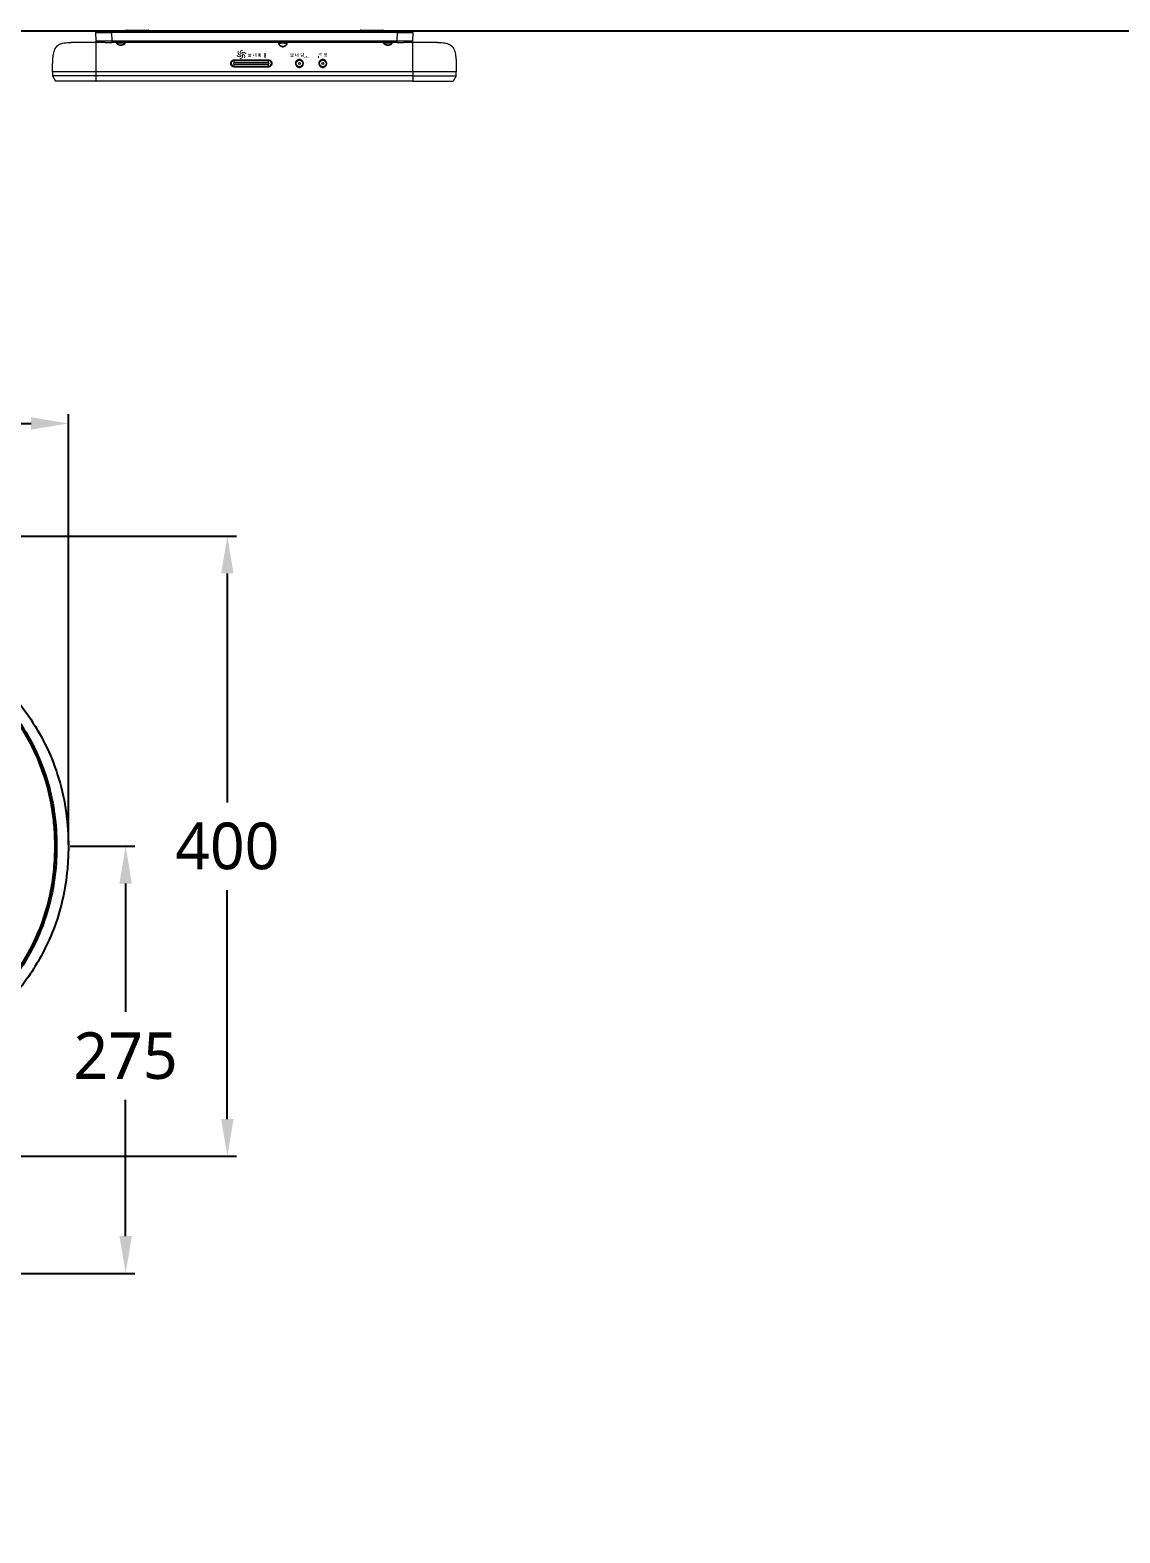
# Model space of a CAD drawing. Extents: x 7905 to 14077, y -986 to 9572.
# Drawn here: x 8774 to 9476, y 309 to 1276 of the extents above; entities that cross this region are included whole.
import ezdxf

# ---------------------------------------------------------------- set-up
doc = ezdxf.new("R2010")
doc.units = 0
doc.header["$LTSCALE"] = 20
doc.header["$MEASUREMENT"] = 0
doc.layers.get('0').update_dxf_attribs({"linetype": 'CONTINUOUS'})
doc.layers.get('DEFPOINTS').update_dxf_attribs({"linetype": 'CONTINUOUS'})
for name, color, linetype in [('1', 1, 'CONTINUOUS'), ('_______5', 2, 'CONTINUOUS'), ('SA-DOOR', 4, 'CONTINUOUS')]:
    doc.layers.add(name, color=color, linetype=linetype)
doc.styles.get("Standard").update_dxf_attribs({"font": 'NanumGothic.ttf'})
doc.dimstyles.get("Standard").update_dxf_attribs({"dimtxt": 2.5, "dimasz": 2, "dimexe": 2, "dimexo": 1, "dimgap": 1.5, "dimtad": 1, "dimdec": 0, "dimlfac": 10, "dimrnd": 0.5, "dimzin": 0, "dimdsep": 46, "dimtxsty": 'Standard', "dimcen": 0, "dimclrt": 2, "dimadec": 0, "dimazin": 0, "dimtfac": 1, "dimtdec": 0, "dimtmove": 0, "dimatfit": 3, "dimfxl": 0, "dimtolj": 1, "dimtzin": 0, "dimarcsym": 0})

# ---------------------------------------------------------------- blocks, each defined once
blk = doc.blocks.new('*D50')
at = {"color": 3, "lineweight": -2}
for p, q in [((8800.35, 750.92), (8842.03, 750.92)), ((8836.03, 726.92), (8836.03, 644.25)), ((8836.03, 499.92), (8836.03, 587.59)), ((8330.99, 475.92), (8842.03, 475.92))]:
    blk.add_line(p, q, dxfattribs=at)
at = {"color": 3}
for points in [[(8832.03, 726.92), (8840.03, 726.92), (8836.03, 750.92)], [(8832.03, 499.92), (8840.03, 499.92), (8836.03, 475.92)]]:
    blk.add_solid(points, dxfattribs=at)
at = {"layer": 'DEFPOINTS', "color": 0}
for p in [(8799.15, 750.92), (8329.79, 475.92), (8836.03, 475.92)]:
    blk.add_point(p, dxfattribs=at)
at = {"color": 2, "insert": (8836.03, 615.92), "char_height": 30, "attachment_point": 5}
blk.add_mtext('\\A1;275', dxfattribs=at)
blk = doc.blocks.new('A$Cca7b564f')
at = {"layer": '1', "color": 7, "linetype": 'Continuous'}
for points, knots in [([(91.56, 394.95), (91.98, 394.96), (93.34, 395), (96.14, 395.06), (100.47, 395.17), (106.33, 395.31), (113.71, 395.49), (122.61, 395.71), (133.05, 395.96), (145.04, 396.23), (158.6, 396.52), (173.76, 396.82), (190.52, 397.12), (208.95, 397.4), (229.06, 397.65), (250.95, 397.82), (274.7, 397.79), (300.4, 397.29), (327.99, 395.89), (357.19, 393.11), (387.85, 388.14), (419.61, 380.29), (452.27, 369.6), (485.51, 355.68), (518.58, 337.51), (550.11, 313.75), (577.38, 282.69), (596, 243.67), (600.39, 209.77), (599.21, 183.75), (596.19, 164.12), (588.25, 139.72), (572.76, 112.33), (547.83, 84.7), (513.32, 59.28), (471.36, 37.94), (427.88, 22.32), (388.83, 12.45), (358.53, 7.64), (337.57, 5.51), (323.01, 4.43), (308.63, 3.61), (288.26, 2.88), (259.11, 2.6), (221.62, 2.89), (178.21, 3.55), (137.75, 4.4), (108.72, 5.13), (95.29, 5.45), (91.56, 5.54)], [0, 0, 0, 0, 0.001119, 0.003576, 0.007371, 0.012506, 0.018979, 0.02679, 0.035938, 0.046425, 0.05825, 0.071413, 0.085913, 0.10175, 0.118924, 0.137435, 0.15728, 0.17846, 0.200993, 0.22488, 0.250117, 0.276698, 0.304621, 0.333888, 0.364502, 0.396462, 0.42976, 0.464381, 0.500343, 0.511789, 0.527896, 0.548652, 0.574047, 0.604076, 0.638738, 0.678033, 0.718519, 0.751229, 0.77616, 0.79331, 0.802684, 0.811893, 0.828579, 0.852743, 0.884394, 0.923538, 0.964679, 0.990168, 1, 1, 1, 1]), ([(304.63, 391.72), (308.37, 391.59), (315.74, 391.31), (326.65, 390.65), (337.21, 389.79), (347.43, 388.74), (357.3, 387.51), (366.82, 386.11), (375.97, 384.56), (384.76, 382.86), (400.36, 379.47), (424.16, 373.12), (457.12, 361.58), (485.82, 348.59), (515.76, 331.55), (546.08, 309.11), (573.78, 275.54), (589.45, 236.94), (593.7, 199.1), (589.33, 165.05), (578.8, 137.11), (566.26, 116.36), (549.58, 96.59), (527.86, 77.33), (502.92, 61.15), (474.59, 46.56), (445.2, 34.39), (415.39, 24.84), (389.48, 18.45), (367.22, 14.26), (342.91, 11.08), (317.48, 9.09), (293.54, 8.42), (271.98, 8.08), (251.5, 7.94), (237.34, 7.97), (229.95, 7.98)], [0, 0, 0, 0, 0.013632, 0.026844, 0.039636, 0.052011, 0.063969, 0.075511, 0.086638, 0.097352, 0.107654, 0.143885, 0.185511, 0.232509, 0.256269, 0.308634, 0.366526, 0.409252, 0.455718, 0.50111, 0.530534, 0.561832, 0.587262, 0.622725, 0.665169, 0.693167, 0.736588, 0.778758, 0.805081, 0.832178, 0.860065, 0.893414, 0.924466, 0.947353, 0.972531, 1, 1, 1, 1]), ([(591.18, 200.25), (591.18, 200.75), (591.18, 201.75), (591.15, 203.75), (591.05, 207.26), (590.66, 214.25), (589.04, 228.13), (584.55, 246.31), (575.12, 268.28), (559.97, 291.53), (531.12, 320.81), (494.98, 343.45), (457.59, 360.28), (427.98, 370.96), (396.43, 379.85), (365.6, 385.79), (338.38, 388.98), (318.99, 390.31), (308.68, 390.7), (304.78, 390.85)], [0, 0, 0, 0, 0.003957, 0.007912, 0.015832, 0.031647, 0.063259, 0.126098, 0.178756, 0.251565, 0.343902, 0.501387, 0.585045, 0.667997, 0.75013, 0.844284, 0.916879, 0.968593, 1, 1, 1, 1]), ([(230.2, 8.88), (239.31, 8.86), (257.52, 8.83), (285.11, 9.08), (312.93, 9.77), (340.92, 11.66), (368.94, 15.31), (396.76, 20.87), (424.16, 28.41), (454.68, 38.99), (485.57, 52.58), (513.76, 68.87), (533.68, 83.69), (552.37, 100.86), (568.17, 120.21), (581.61, 145.65), (588.09, 166.86), (590.41, 183.43), (590.99, 191.81), (591.13, 196.02), (591.17, 198.44), (591.18, 199.64), (591.18, 200.25)], [0, 0, 0, 0, 0.062237, 0.124412, 0.186603, 0.24887, 0.311241, 0.373634, 0.435962, 0.498131, 0.586015, 0.65734, 0.711669, 0.748729, 0.823915, 0.874325, 0.936961, 0.968335, 0.984148, 0.992072, 0.996036, 1, 1, 1, 1])]:
    blk.add_open_spline(points, degree=3, knots=knots, dxfattribs=at)
blk = doc.blocks.new('*D51')
at = {"color": 3, "lineweight": -2}
for p, q in [((8199.42, 752.12), (8199.42, 1029.15)), ((8799.15, 752.12), (8799.15, 1029.15)), ((8223.42, 1023.15), (8775.15, 1023.15))]:
    blk.add_line(p, q, dxfattribs=at)
at = {"color": 3}
for points in [[(8223.42, 1027.15), (8223.42, 1019.15), (8199.42, 1023.15)], [(8775.15, 1027.15), (8775.15, 1019.15), (8799.15, 1023.15)]]:
    blk.add_solid(points, dxfattribs=at)
at = {"layer": 'DEFPOINTS', "color": 0}
for p in [(8799.15, 1023.15), (8199.42, 750.92), (8799.15, 750.92)]:
    blk.add_point(p, dxfattribs=at)
at = {"color": 2, "insert": (8499.29, 1051.48), "char_height": 30, "attachment_point": 5}
blk.add_mtext('\\A1;600', dxfattribs=at)
blk = doc.blocks.new('*D52')
at = {"color": 3, "lineweight": -2}
for p, q in [((8458.59, 950.57), (8907.51, 950.57)), ((8901.51, 926.57), (8901.51, 779.15)), ((8901.51, 575.28), (8901.51, 722.7)), ((8458.59, 551.28), (8907.51, 551.28))]:
    blk.add_line(p, q, dxfattribs=at)
at = {"color": 3}
for points in [[(8897.51, 926.57), (8905.51, 926.57), (8901.51, 950.57)], [(8897.51, 575.28), (8905.51, 575.28), (8901.51, 551.28)]]:
    blk.add_solid(points, dxfattribs=at)
at = {"layer": 'DEFPOINTS', "color": 0}
for p in [(8457.39, 950.57), (8901.51, 950.57), (8457.39, 551.28)]:
    blk.add_point(p, dxfattribs=at)
at = {"color": 2, "insert": (8901.51, 750.92), "char_height": 30, "attachment_point": 5}
blk.add_mtext('\\A1;400', dxfattribs=at)
blk = doc.blocks.new('AI9-BLK21')
at = {"layer": '_______5'}
h = blk.add_hatch(color=4, dxfattribs=at)
h.dxf.hatch_style = 2
edge = h.paths.add_edge_path()
edge.add_spline(control_points=[(-0.63, -0.75), (-0.46, -0.75), (-0.31, -0.67), (-0.31, -0.48), (-0.28, -0.34), (-0.39, -0.17), (-0.55, -0.17), (-0.67, -0.16), (-0.78, -0.14), (-0.89, -0.1), (-1, -0.07), (-1.11, -0.02), (-1.21, 0.05), (-1.31, 0.11), (-1.4, 0.19), (-1.48, 0.27), (-1.56, 0.36), (-1.63, 0.45), (-1.68, 0.55), (-1.74, 0.65), (-1.79, 0.76), (-1.82, 0.87), (-1.85, 0.98), (-1.86, 1.1), (-1.87, 1.22), (-1.87, 1.33), (-1.85, 1.45), (-1.83, 1.56), (-1.8, 1.68), (-1.76, 1.79), (-1.7, 1.89), (-1.61, 2.04), (-1.64, 2.23), (-1.81, 2.3), (-1.94, 2.4), (-2.13, 2.31), (-2.21, 2.19), (-2.54, 1.59), (-2.55, 0.89), (-2.21, 0.29), (-1.89, -0.31), (-1.3, -0.69), (-0.63, -0.75)], knot_values=[0, 0, 0, 0, 1, 1, 1, 2, 2, 2, 3, 3, 3, 4, 4, 4, 5, 5, 5, 6, 6, 6, 7, 7, 7, 8, 8, 8, 9, 9, 9, 10, 10, 10, 11, 11, 11, 12, 12, 12, 13, 13, 13, 14, 14, 14, 14], degree=3, periodic=0)
h = blk.add_hatch(color=4, dxfattribs=at)
h.dxf.hatch_style = 2
edge = h.paths.add_edge_path()
edge.add_spline(control_points=[(-0.74, -0.02), (-0.71, -0.03), (-0.67, -0.04), (-0.63, -0.04), (-0.59, -0.04), (-0.56, -0.01), (-0.52, -0.01), (-0.47, 0.01), (-0.43, 0.04), (-0.4, 0.08), (-0.37, 0.12), (-0.35, 0.16), (-0.35, 0.21), (-0.34, 0.25), (-0.35, 0.29), (-0.36, 0.34), (-0.36, 0.35), (-0.36, 0.36), (-0.37, 0.37), (-0.37, 0.39), (-0.38, 0.41), (-0.39, 0.43), (-0.4, 0.45), (-0.4, 0.46), (-0.41, 0.47), (-0.41, 0.49), (-0.42, 0.52), (-0.43, 0.54), (-0.44, 0.6), (-0.46, 0.65), (-0.47, 0.71), (-0.48, 0.81), (-0.49, 0.91), (-0.49, 1.01), (-0.48, 1.14), (-0.47, 1.26), (-0.43, 1.38), (-0.39, 1.49), (-0.34, 1.61), (-0.28, 1.71), (-0.21, 1.82), (-0.13, 1.92), (-0.03, 2), (0.05, 2.09), (0.15, 2.16), (0.26, 2.21), (0.34, 2.26), (0.43, 2.29), (0.52, 2.32), (0.58, 2.33), (0.65, 2.35), (0.71, 2.35), (0.74, 2.36), (0.76, 2.36), (0.79, 2.36), (0.8, 2.36), (0.82, 2.36), (0.83, 2.36), (0.86, 2.36), (0.88, 2.36), (0.91, 2.37), (0.92, 2.37), (0.93, 2.37), (0.95, 2.37), (0.99, 2.38), (1.04, 2.4), (1.07, 2.43), (1.13, 2.48), (1.18, 2.55), (1.19, 2.62), (1.2, 2.66), (1.19, 2.7), (1.18, 2.74), (1.18, 2.77), (1.16, 2.8), (1.14, 2.83), (1.1, 2.88), (1.05, 2.91), (1, 2.93), (0.99, 2.93), (0.97, 2.94), (0.96, 2.94), (0.95, 2.94), (0.93, 2.95), (0.92, 2.95), (0.9, 2.95), (0.89, 2.95), (0.87, 2.95), (0.85, 2.95), (0.84, 2.95), (0.82, 2.95), (0.75, 2.95), (0.68, 2.94), (0.61, 2.93), (0.45, 2.91), (0.28, 2.87), (0.13, 2.8), (-0.06, 2.72), (-0.24, 2.61), (-0.4, 2.47), (-0.55, 2.35), (-0.68, 2.2), (-0.79, 2.03), (-1.14, 1.47), (-1.19, 0.75), (-0.9, 0.15), (-0.87, 0.07), (-0.82, 0.02), (-0.74, -0.02)], knot_values=[0, 0, 0, 0, 1, 1, 1, 2, 2, 2, 3, 3, 3, 4, 4, 4, 5, 5, 5, 6, 6, 6, 7, 7, 7, 8, 8, 8, 9, 9, 9, 10, 10, 10, 11, 11, 11, 12, 12, 12, 13, 13, 13, 14, 14, 14, 15, 15, 15, 16, 16, 16, 17, 17, 17, 18, 18, 18, 19, 19, 19, 20, 20, 20, 21, 21, 21, 22, 22, 22, 23, 23, 23, 24, 24, 24, 25, 25, 25, 26, 26, 26, 27, 27, 27, 28, 28, 28, 29, 29, 29, 30, 30, 30, 31, 31, 31, 32, 32, 32, 33, 33, 33, 34, 34, 34, 35, 35, 35, 36, 36, 36, 36], degree=3, periodic=0)
h = blk.add_hatch(color=4, dxfattribs=at)
h.dxf.hatch_style = 2
edge = h.paths.add_edge_path()
edge.add_spline(control_points=[(3.13, 0.61), (3.13, 0.63), (3.12, 0.66), (3.11, 0.67), (3.1, 0.68), (3.1, 0.69), (3.09, 0.7), (3.08, 0.72), (3.07, 0.74), (3.06, 0.76), (3.04, 0.79), (3.01, 0.82), (2.99, 0.85), (2.95, 0.9), (2.91, 0.95), (2.87, 0.99), (2.83, 1.04), (2.79, 1.08), (2.74, 1.12), (2.57, 1.28), (2.38, 1.4), (2.17, 1.49), (2.06, 1.54), (1.94, 1.57), (1.82, 1.6), (1.7, 1.63), (1.57, 1.65), (1.45, 1.65), (1.22, 1.66), (1, 1.63), (0.78, 1.56), (0.56, 1.49), (0.35, 1.38), (0.16, 1.24), (0.06, 1.17), (-0.03, 1.09), (-0.11, 1.01), (-0.16, 0.96), (-0.2, 0.91), (-0.24, 0.86), (-0.26, 0.84), (-0.27, 0.82), (-0.29, 0.8), (-0.29, 0.78), (-0.3, 0.77), (-0.31, 0.76), (-0.34, 0.7), (-0.35, 0.63), (-0.33, 0.56), (-0.32, 0.53), (-0.3, 0.5), (-0.28, 0.48), (-0.26, 0.45), (-0.24, 0.43), (-0.21, 0.42), (-0.08, 0.28), (0.11, 0.35), (0.22, 0.48), (0.49, 0.87), (0.94, 1.08), (1.42, 1.07), (1.89, 1.03), (2.33, 0.8), (2.58, 0.39), (2.67, 0.26), (2.85, 0.23), (2.98, 0.27), (3.01, 0.29), (3.04, 0.32), (3.07, 0.34), (3.09, 0.37), (3.11, 0.39), (3.12, 0.42), (3.13, 0.44), (3.13, 0.45), (3.13, 0.47), (3.14, 0.48), (3.14, 0.5), (3.14, 0.51), (3.14, 0.53), (3.14, 0.55), (3.14, 0.57), (3.14, 0.58), (3.14, 0.6), (3.13, 0.61)], knot_values=[0, 0, 0, 0, 1, 1, 1, 2, 2, 2, 3, 3, 3, 4, 4, 4, 5, 5, 5, 6, 6, 6, 7, 7, 7, 8, 8, 8, 9, 9, 9, 10, 10, 10, 11, 11, 11, 12, 12, 12, 13, 13, 13, 14, 14, 14, 15, 15, 15, 16, 16, 16, 17, 17, 17, 18, 18, 18, 19, 19, 19, 20, 20, 20, 21, 21, 21, 22, 22, 22, 23, 23, 23, 24, 24, 24, 25, 25, 25, 26, 26, 26, 27, 27, 27, 28, 28, 28, 28], degree=3, periodic=0)
h = blk.add_hatch(color=4, dxfattribs=at)
h.dxf.hatch_style = 2
edge = h.paths.add_edge_path()
edge.add_spline(control_points=[(2.45, -1.1), (2.41, -0.86), (2.34, -0.65), (2.23, -0.44), (1.9, 0.17), (1.3, 0.54), (0.62, 0.59), (0.44, 0.61), (0.33, 0.48), (0.3, 0.32), (0.3, 0.27), (0.31, 0.22), (0.34, 0.17), (0.36, 0.12), (0.4, 0.08), (0.45, 0.05), (0.48, 0.03), (0.51, 0.02), (0.54, 0.01), (0.55, 0.01), (0.56, 0.01), (0.57, 0.01), (0.6, 0), (0.63, 0), (0.66, 0), (0.68, -0.01), (0.7, -0.01), (0.71, -0.01), (0.76, -0.02), (0.81, -0.03), (0.85, -0.05), (0.91, -0.06), (0.98, -0.09), (1.04, -0.11), (1.18, -0.18), (1.32, -0.27), (1.44, -0.38), (1.54, -0.47), (1.63, -0.58), (1.7, -0.71), (1.74, -0.77), (1.77, -0.84), (1.8, -0.91), (1.82, -0.97), (1.84, -1.03), (1.86, -1.1), (1.89, -1.25), (1.89, -1.42), (1.87, -1.58), (1.86, -1.62), (1.85, -1.66), (1.84, -1.7), (1.83, -1.74), (1.81, -1.78), (1.8, -1.82), (1.78, -1.85), (1.77, -1.89), (1.75, -1.92), (1.73, -1.96), (1.71, -1.99), (1.69, -2.02), (1.68, -2.04), (1.67, -2.05), (1.67, -2.07), (1.66, -2.08), (1.66, -2.1), (1.66, -2.12), (1.66, -2.14), (1.66, -2.16), (1.66, -2.17), (1.66, -2.19), (1.67, -2.21), (1.67, -2.23), (1.68, -2.24), (1.68, -2.26), (1.69, -2.28), (1.7, -2.29), (1.71, -2.31), (1.72, -2.32), (1.73, -2.33), (1.74, -2.35), (1.76, -2.36), (1.77, -2.37), (1.78, -2.38), (1.8, -2.39), (1.92, -2.46), (2.15, -2.41), (2.22, -2.29), (2.32, -2.12), (2.4, -1.92), (2.44, -1.72), (2.46, -1.62), (2.47, -1.52), (2.47, -1.42), (2.47, -1.36), (2.47, -1.31), (2.46, -1.26), (2.46, -1.2), (2.45, -1.15), (2.45, -1.1)], knot_values=[0, 0, 0, 0, 1, 1, 1, 2, 2, 2, 3, 3, 3, 4, 4, 4, 5, 5, 5, 6, 6, 6, 7, 7, 7, 8, 8, 8, 9, 9, 9, 10, 10, 10, 11, 11, 11, 12, 12, 12, 13, 13, 13, 14, 14, 14, 15, 15, 15, 16, 16, 16, 17, 17, 17, 18, 18, 18, 19, 19, 19, 20, 20, 20, 21, 21, 21, 22, 22, 22, 23, 23, 23, 24, 24, 24, 25, 25, 25, 26, 26, 26, 27, 27, 27, 28, 28, 28, 29, 29, 29, 30, 30, 30, 31, 31, 31, 32, 32, 32, 33, 33, 33, 33], degree=3, periodic=0)
h = blk.add_hatch(color=4, dxfattribs=at)
h.dxf.hatch_style = 2
edge = h.paths.add_edge_path()
edge.add_spline(control_points=[(0.16, -1.1), (0.2, -1.05), (0.24, -0.99), (0.28, -0.94), (0.38, -0.79), (0.33, -0.62), (0.19, -0.53), (0.07, -0.44), (-0.13, -0.47), (-0.21, -0.59), (-0.37, -0.83), (-0.55, -0.98), (-0.81, -1.1), (-1, -1.18), (-1.2, -1.21), (-1.41, -1.21), (-1.6, -1.21), (-1.77, -1.17), (-1.95, -1.1), (-2.16, -1), (-2.33, -0.87), (-2.47, -0.69), (-2.54, -0.61), (-2.58, -0.5), (-2.69, -0.44), (-2.8, -0.37), (-2.89, -0.37), (-3.01, -0.44), (-3.14, -0.53), (-3.18, -0.7), (-3.1, -0.85), (-3.05, -0.93), (-2.99, -1.02), (-2.92, -1.1), (-2.74, -1.31), (-2.51, -1.48), (-2.26, -1.6), (-2.13, -1.66), (-1.99, -1.7), (-1.85, -1.73), (-1.78, -1.75), (-1.71, -1.76), (-1.64, -1.77), (-1.56, -1.78), (-1.49, -1.78), (-1.41, -1.79), (-0.8, -1.79), (-0.25, -1.56), (0.16, -1.1)], knot_values=[0, 0, 0, 0, 1, 1, 1, 2, 2, 2, 3, 3, 3, 4, 4, 4, 5, 5, 5, 6, 6, 6, 7, 7, 7, 8, 8, 8, 9, 9, 9, 10, 10, 10, 11, 11, 11, 12, 12, 12, 13, 13, 13, 14, 14, 14, 15, 15, 15, 16, 16, 16, 16], degree=3, periodic=0)
h = blk.add_hatch(color=4, dxfattribs=at)
h.dxf.hatch_style = 2
edge = h.paths.add_edge_path()
edge.add_spline(control_points=[(0.51, -0.14), (0.34, -0.2), (0.28, -0.37), (0.35, -0.53), (0.45, -0.71), (0.5, -0.89), (0.5, -1.1), (0.5, -1.18), (0.5, -1.26), (0.48, -1.35), (0.47, -1.39), (0.46, -1.43), (0.45, -1.47), (0.44, -1.51), (0.42, -1.56), (0.41, -1.6), (0.37, -1.68), (0.33, -1.76), (0.28, -1.84), (0.26, -1.87), (0.23, -1.91), (0.2, -1.94), (0.17, -1.98), (0.14, -2.01), (0.11, -2.04), (-0.01, -2.17), (-0.17, -2.27), (-0.33, -2.33), (-0.41, -2.37), (-0.5, -2.4), (-0.59, -2.42), (-0.68, -2.44), (-0.77, -2.45), (-0.87, -2.46), (-0.91, -2.46), (-0.95, -2.46), (-0.98, -2.48), (-1.02, -2.49), (-1.05, -2.51), (-1.08, -2.53), (-1.1, -2.55), (-1.11, -2.56), (-1.12, -2.57), (-1.13, -2.59), (-1.14, -2.6), (-1.15, -2.61), (-1.16, -2.63), (-1.16, -2.65), (-1.17, -2.66), (-1.17, -2.67), (-1.17, -2.68), (-1.17, -2.68), (-1.17, -2.69), (-1.17, -2.7), (-1.17, -2.71), (-1.17, -2.72), (-1.17, -2.72), (-1.17, -2.73), (-1.17, -2.74), (-1.17, -2.75), (-1.17, -2.76), (-1.16, -2.77), (-1.16, -2.79), (-1.15, -2.8), (-1.14, -2.82), (-1.13, -2.83), (-1.12, -2.84), (-1.11, -2.86), (-1.1, -2.87), (-1.08, -2.88), (-1.05, -2.9), (-1.02, -2.92), (-0.98, -2.93), (-0.95, -2.94), (-0.91, -2.95), (-0.87, -2.95), (-0.69, -2.95), (-0.52, -2.93), (-0.35, -2.89), (-0.2, -2.85), (-0.04, -2.8), (0.1, -2.72), (0.24, -2.66), (0.37, -2.57), (0.48, -2.47), (0.54, -2.42), (0.59, -2.36), (0.64, -2.3), (0.69, -2.25), (0.74, -2.19), (0.78, -2.13), (0.83, -2.05), (0.87, -1.98), (0.91, -1.9), (0.95, -1.81), (0.99, -1.73), (1.01, -1.64), (1.03, -1.6), (1.04, -1.55), (1.05, -1.51), (1.06, -1.46), (1.07, -1.42), (1.07, -1.37), (1.08, -1.33), (1.08, -1.28), (1.08, -1.24), (1.09, -1.19), (1.09, -1.14), (1.09, -1.1), (1.08, -0.8), (1.02, -0.53), (0.89, -0.26), (0.82, -0.13), (0.64, -0.06), (0.51, -0.14)], knot_values=[0, 0, 0, 0, 1, 1, 1, 2, 2, 2, 3, 3, 3, 4, 4, 4, 5, 5, 5, 6, 6, 6, 7, 7, 7, 8, 8, 8, 9, 9, 9, 10, 10, 10, 11, 11, 11, 12, 12, 12, 13, 13, 13, 14, 14, 14, 15, 15, 15, 16, 16, 16, 17, 17, 17, 18, 18, 18, 19, 19, 19, 20, 20, 20, 21, 21, 21, 22, 22, 22, 23, 23, 23, 24, 24, 24, 25, 25, 25, 26, 26, 26, 27, 27, 27, 28, 28, 28, 29, 29, 29, 30, 30, 30, 31, 31, 31, 32, 32, 32, 33, 33, 33, 34, 34, 34, 35, 35, 35, 36, 36, 36, 37, 37, 37, 38, 38, 38, 38], degree=3, periodic=0)

msp = doc.modelspace()

# ---------------------------------------------------------------- hatches: boundary and pattern name
at = {"layer": '_______5'}
h = msp.add_hatch(color=8, dxfattribs=at)
h.dxf.hatch_style = 2
h.paths.add_polyline_path([(8922.15144, 1259.88651), (8922.50026, 1259.88651), (8922.50026, 1261.40339), (8922.15144, 1261.40339)])
h = msp.add_hatch(color=8, dxfattribs=at)
h.dxf.hatch_style = 2
h.paths.add_polyline_path([(8926.04974, 1260.56864), (8925.72349, 1260.56864), (8925.72349, 1261.71034), (8925.28114, 1261.71034), (8925.28114, 1258.6368), (8925.72349, 1258.6368), (8925.72349, 1260.16263), (8926.04974, 1260.16263), (8926.04974, 1258.49039), (8926.49209, 1258.49039), (8926.49209, 1261.78338), (8926.04974, 1261.78338)])
h = msp.add_hatch(color=8, dxfattribs=at)
h.dxf.hatch_style = 2
h.paths.add_polyline_path([(8952.66796, 1259.83089), (8952.2418, 1259.83089), (8952.2418, 1259.16633), (8950.87823, 1259.16633), (8950.87823, 1258.80304), (8954.03876, 1258.80304), (8954.03876, 1259.16633), (8952.66796, 1259.16633)])

# ---------------------------------------------------------------- linework, layer by layer
at = {"color": 7, "linetype": 'Continuous', "lineweight": 15}
for p, q in [((8817.0576, 1269.42367), (8816.86553, 1274.92367)), ((8822.93686, 1268.45857), (8816.95162, 1268.45857)), ((8826.87041, 1275.95857), (8817.86493, 1275.95857)), ((8822.93686, 1268.45857), (8827.06248, 1268.45857)), ((8826.87041, 1275.95857), (8826.87041, 1274.95857)), ((8826.87041, 1275.95857), (9011.03283, 1275.95857)), ((8826.87041, 1274.95857), (8827.06248, 1269.45857)), ((9011.03283, 1274.95857), (8826.87041, 1274.95857)), ((8827.06248, 1269.45857), (9010.84077, 1269.45857)), ((8827.06248, 1269.45857), (8827.06248, 1268.45857)), ((9010.84077, 1268.45857), (8827.06248, 1268.45857)), ((8836.45162, 1276.45857), (8850.45162, 1276.45857)), ((8987.45162, 1276.45857), (9001.45162, 1276.45857)), ((9010.84077, 1269.45857), (9011.03283, 1274.95857)), ((9010.84077, 1268.45857), (9010.84077, 1269.45857)), ((9010.84077, 1268.45857), (9014.96638, 1268.45857)), ((9011.03283, 1274.95857), (9011.03283, 1275.95857)), ((9020.03832, 1275.95857), (9011.03283, 1275.95857)), ((9020.95162, 1268.45857), (9014.96638, 1268.45857)), ((9021.03771, 1274.92367), (9020.84564, 1269.42367)), ((8788.95161, 1249.45857), (8788.95161, 1246.92267)), ((8816.95162, 1249.45857), (8788.95161, 1249.45857)), ((8816.95162, 1246.92267), (8816.95162, 1249.45857)), ((9020.95162, 1249.45857), (8816.95162, 1249.45857)), ((8905.95162, 1257.27771), (8927.95162, 1257.27771)), ((8905.95162, 1257.27771), (8905.95162, 1256.95857)), ((8927.95162, 1256.95857), (8905.95162, 1256.95857)), ((8905.95162, 1255.35857), (8905.95162, 1256.85857)), ((8905.95162, 1256.85857), (8927.95162, 1256.85857)), ((8927.95162, 1255.35857), (8905.95162, 1255.35857)), ((8905.95162, 1253.05857), (8905.95162, 1254.55857)), ((8905.95162, 1254.55857), (8927.95162, 1254.55857)), ((8927.95162, 1253.05857), (8905.95162, 1253.05857)), ((8905.95162, 1252.66276), (8905.95162, 1252.95857)), ((8905.95162, 1252.95857), (8927.95162, 1252.95857)), ((8927.95162, 1252.66276), (8905.95162, 1252.66276)), ((8927.95162, 1256.95857), (8927.95162, 1257.27771)), ((8927.95162, 1255.35857), (8927.95162, 1256.85857)), ((8927.95162, 1253.05857), (8927.95162, 1254.55857)), ((8927.95162, 1252.95857), (8927.95162, 1252.66276)), ((9020.95162, 1249.45857), (9020.95162, 1246.92267)), ((9048.95162, 1249.45857), (9020.95162, 1249.45857)), ((9048.95162, 1246.92267), (9048.95162, 1249.45857)), ((8788.95161, 1246.92267), (8790.95162, 1243.45857)), ((8816.85923, 1243.45857), (8816.95162, 1243.45857)), ((9020.95162, 1246.92338), (8816.95162, 1246.92338)), ((8816.95162, 1243.45857), (8816.95162, 1246.92267)), ((9020.95163, 1243.45857), (8816.95162, 1243.45857)), ((9020.95162, 1246.92267), (9020.95162, 1243.45857)), ((9048.95162, 1246.92267), (9046.95162, 1243.45857))]:
    msp.add_line(p, q, dxfattribs=at)
at = {"color": 8}
msp.add_line((8960.04494, 1259.17658), (8960.42983, 1259.17658), dxfattribs=at)
at = {"color": 7, "linetype": 'Continuous', "lineweight": 15, "flags": 128}
for points in [[(8816.86553, 1274.92367), (8816.96738, 1274.92403), (8817.27081, 1274.92509), (8817.76966, 1274.92683), (8818.45377, 1274.92921), (8819.30924, 1274.9322), (8820.31861, 1274.93572), (8821.46137, 1274.9397), (8822.71424, 1274.94408), (8824.05172, 1274.94874), (8825.44657, 1274.95361), (8826.87041, 1274.95857)], [(8817.0576, 1269.42367), (8817.15944, 1269.42403), (8817.46287, 1269.42509), (8817.96172, 1269.42683), (8818.64584, 1269.42921), (8819.5013, 1269.4322), (8820.51068, 1269.43572), (8821.65343, 1269.4397), (8822.9063, 1269.44408), (8824.24378, 1269.44874), (8825.63864, 1269.45361), (8827.06248, 1269.45857)], [(9010.84077, 1269.45857), (9012.2646, 1269.45361), (9013.65946, 1269.44874), (9014.99694, 1269.44408), (9016.24981, 1269.4397), (9017.39256, 1269.43572), (9018.40194, 1269.4322), (9019.2574, 1269.42921), (9019.94152, 1269.42683), (9020.44037, 1269.42509), (9020.7438, 1269.42403), (9020.84564, 1269.42367)], [(9011.03283, 1274.95857), (9012.45667, 1274.95361), (9013.85152, 1274.94874), (9015.189, 1274.94408), (9016.44188, 1274.9397), (9017.58463, 1274.93572), (9018.59401, 1274.9322), (9019.44947, 1274.92921), (9020.13359, 1274.92683), (9020.63244, 1274.92509), (9020.93587, 1274.92403), (9021.03771, 1274.92367)]]:
    msp.add_lwpolyline(points, dxfattribs=at)
at = {"color": 7, "linetype": 'Continuous', "lineweight": 15}
for centre, radius in [((8947.95162, 1254.95857), 2.15), ((8947.95162, 1254.95857), 0.65), ((8962.95162, 1254.95857), 2.15), ((8962.95162, 1254.95857), 0.65)]:
    msp.add_circle(centre, radius, dxfattribs=at)
for centre, radius, start, end in [((8817.86493, 1274.95857), 1, 90, 182), ((8818.05699, 1269.45857), 1, 182, 270), ((8836.45162, 1275.95857), 0.5, 90, 180), ((8850.45162, 1275.95857), 0.5, 0, 90), ((8987.45162, 1275.95857), 0.5, 90, 180), ((9001.45162, 1275.95857), 0.5, 0, 90), ((9019.84625, 1269.45857), 1, 270, 358), ((9020.03831, 1274.95857), 1, 358, 90), ((8905.95162, 1254.95857), 1.9, 90, 270), ((8905.95162, 1254.95857), 0.4, 90, 270), ((8927.95162, 1254.95857), 1.9, 270, 90), ((8927.95162, 1254.95857), 0.4, 270, 90)]:
    msp.add_arc(centre, radius, start, end, dxfattribs=at)
for points, knots in [([(8788.95161, 1249.45857), (8788.95514, 1250.67382), (8788.96165, 1252.91146), (8789.04529, 1256.00351), (8789.2086, 1258.5918), (8789.47369, 1260.75135), (8789.86147, 1262.55824), (8790.4014, 1264.08979), (8791.11605, 1265.41858), (8792.14757, 1266.54423), (8793.44203, 1267.31866), (8794.92874, 1267.83916), (8796.6111, 1268.18378), (8798.65328, 1268.40285), (8800.14096, 1268.43892), (8800.95162, 1268.45857)], [0, 0, 0, 0, 0.1355014255, 0.2495001199, 0.3448553376, 0.4245744817, 0.4919148405, 0.5504843533, 0.6051516157, 0.6590584969, 0.7185544236, 0.7712832818, 0.8341238955, 0.909611701, 1, 1, 1, 1]), ([(8816.95162, 1268.45857), (8816.3011, 1268.45857), (8814.98005, 1268.45857), (8812.99994, 1268.45857), (8811.18893, 1268.45857), (8809.57888, 1268.45857), (8808.17142, 1268.45857), (8806.84512, 1268.45857), (8805.21012, 1268.45857), (8803.81968, 1268.45857), (8802.7198, 1268.45857), (8801.84804, 1268.45857), (8801.10972, 1268.45857), (8801.00329, 1268.45857), (8800.95162, 1268.45857)], [0, 0, 0, 0, 0.077672793, 0.157735025, 0.240041279, 0.304403627, 0.368744953, 0.434477026, 0.500187321, 0.63145392, 0.695816556, 0.760157935, 0.88356609, 1, 1, 1, 1]), ([(8816.95162, 1249.45857), (8816.95162, 1250.68506), (8816.95162, 1252.94155), (8816.95162, 1256.05718), (8816.95162, 1258.66034), (8816.95162, 1260.82867), (8816.95162, 1262.63984), (8816.95162, 1264.05408), (8816.95162, 1265.16179), (8816.95162, 1266.03144), (8816.95162, 1266.77398), (8816.95162, 1267.38004), (8816.95162, 1267.85041), (8816.95162, 1268.18829), (8816.95162, 1268.4036), (8816.95162, 1268.43919), (8816.95162, 1268.45857)], [0, 0, 0, 0, 0.136730336, 0.251554402, 0.347420312, 0.427432311, 0.494958144, 0.553732927, 0.594466084, 0.634194499, 0.675255198, 0.720534725, 0.77303171, 0.835518248, 0.910446566, 1, 1, 1, 1]), ([(8817.09178, 1268.44488), (8817.0828, 1268.70196), (8817.06481, 1269.21743), (8817.0593, 1269.37517), (8817.05806, 1269.41054), (8817.0576, 1269.42367)], [0, 0, 0, 0, 0.384724478, 0.771410452, 1, 1, 1, 1]), ([(8832.95162, 1266.7014), (8832.69167, 1266.71793), (8832.16462, 1266.75146), (8831.42527, 1266.98906), (8830.76374, 1267.30455), (8830.27486, 1267.64639), (8830.09201, 1267.92903), (8830.26404, 1268.12348), (8830.74772, 1268.24284), (8831.47513, 1268.30944), (8832.37678, 1268.34015), (8833.34671, 1268.3426), (8834.26821, 1268.31762), (8835.02901, 1268.25933), (8835.55562, 1268.15434), (8835.79235, 1267.98719), (8835.7188, 1267.74633), (8835.34178, 1267.42939), (8834.68622, 1267.07163), (8833.84896, 1266.76203), (8833.22176, 1266.71965), (8832.95162, 1266.7014)], [0, 0, 0, 0, 0.042781792, 0.086740005, 0.138157235, 0.19675963, 0.255695936, 0.311354398, 0.364551207, 0.416630067, 0.468318224, 0.52197076, 0.573629378, 0.625466634, 0.67759275, 0.73020659, 0.7837441, 0.839006721, 0.896762883, 0.955536203, 1, 1, 1, 1]), ([(8835.44949, 1267.65013), (8835.45018, 1267.6513), (8835.45204, 1267.65447), (8835.33449, 1267.52874), (8835.08842, 1267.36304), (8834.70001, 1267.1542), (8834.20266, 1266.95554), (8833.65007, 1266.80981), (8833.23059, 1266.76179), (8832.90804, 1266.75495), (8832.5773, 1266.76758), (8832.09553, 1266.84289), (8831.55946, 1267.00616), (8831.07977, 1267.21338), (8830.71697, 1267.42554), (8830.50411, 1267.57875), (8830.44279, 1267.68224), (8830.44682, 1267.65866), (8830.4475, 1267.65466)], [0, 0, 0, 0, 0.037520867, 0.101268362, 0.17181893, 0.2532762, 0.339329267, 0.413444833, 0.483152414, 0.497899341, 0.534513886, 0.607071035, 0.683588061, 0.766111973, 0.852974652, 0.924932402, 0.987278634, 1, 1, 1, 1]), ([(8937.25162, 1265.71649), (8937.11735, 1265.72403), (8936.77898, 1265.74304), (8936.14509, 1265.95763), (8935.45392, 1266.38776), (8934.81636, 1266.94933), (8934.43233, 1267.45234), (8934.43864, 1267.81359), (8934.80907, 1268.03271), (8935.44962, 1268.15818), (8936.16462, 1268.21356), (8936.94121, 1268.23898), (8937.75569, 1268.23804), (8938.65077, 1268.19703), (8939.38835, 1268.10663), (8939.88637, 1267.94988), (8940.09581, 1267.70603), (8940.00356, 1267.35486), (8939.61756, 1266.88237), (8938.99767, 1266.34721), (8938.2695, 1265.91371), (8937.65853, 1265.73218), (8937.34293, 1265.72001), (8937.25162, 1265.71649)], [0, 0, 0, 0, 0.021395227, 0.053919057, 0.108403432, 0.16576485, 0.232878549, 0.293466798, 0.347514621, 0.398611139, 0.448639782, 0.476567621, 0.526233304, 0.575982034, 0.62597343, 0.676411344, 0.72767401, 0.780577333, 0.836672712, 0.898060732, 0.949653164, 0.985434193, 1, 1, 1, 1]), ([(9004.95162, 1266.7014), (9004.69167, 1266.71793), (9004.16462, 1266.75146), (9003.42528, 1266.98906), (9002.76374, 1267.30455), (9002.27486, 1267.64639), (9002.09202, 1267.92903), (9002.26404, 1268.12348), (9002.74772, 1268.24284), (9003.47513, 1268.30944), (9004.37678, 1268.34015), (9005.34671, 1268.3426), (9006.26821, 1268.31762), (9007.02901, 1268.25933), (9007.55562, 1268.15434), (9007.79235, 1267.98719), (9007.71881, 1267.74633), (9007.34178, 1267.42939), (9006.68622, 1267.07163), (9005.84896, 1266.76203), (9005.22175, 1266.71965), (9004.95162, 1266.7014)], [0, 0, 0, 0, 0.042781801, 0.086739662, 0.138157191, 0.196759598, 0.255695848, 0.31135432, 0.36455094, 0.41662981, 0.468317977, 0.521970934, 0.573629173, 0.625466439, 0.677592565, 0.730206416, 0.783743907, 0.839006689, 0.896762863, 0.955536194, 1, 1, 1, 1]), ([(9007.44949, 1267.65013), (9007.45018, 1267.6513), (9007.45205, 1267.65447), (9007.33449, 1267.52874), (9007.08842, 1267.36304), (9006.7, 1267.1542), (9006.20266, 1266.95554), (9005.65007, 1266.80981), (9005.23059, 1266.76179), (9004.90804, 1266.75495), (9004.5773, 1266.76758), (9004.09553, 1266.84289), (9003.55947, 1267.00617), (9003.07977, 1267.21338), (9002.71696, 1267.42554), (9002.50412, 1267.57875), (9002.44278, 1267.68224), (9002.44682, 1267.65866), (9002.4475, 1267.65466)], [0, 0, 0, 0, 0.037520847, 0.101268564, 0.17181914, 0.25327642, 0.339329497, 0.413445072, 0.483151748, 0.497899609, 0.534514158, 0.607071315, 0.683587545, 0.766112146, 0.852974835, 0.924932263, 0.987278633, 1, 1, 1, 1]), ([(9020.84564, 1269.42367), (9020.84518, 1269.41054), (9020.84395, 1269.37517), (9020.83843, 1269.21743), (9020.82044, 1268.70196), (9020.81146, 1268.44488)], [0, 0, 0, 0, 0.228589546, 0.615275523, 1, 1, 1, 1]), ([(9020.95162, 1249.45857), (9020.95162, 1250.68367), (9020.95162, 1252.9391), (9020.95162, 1256.05394), (9020.95162, 1258.65791), (9020.95162, 1260.82687), (9020.95162, 1262.63852), (9020.95162, 1264.0531), (9020.95162, 1265.16106), (9020.95162, 1266.0309), (9020.95162, 1266.77361), (9020.95162, 1267.37981), (9020.95162, 1267.85028), (9020.95162, 1268.18825), (9020.95162, 1268.40359), (9020.95162, 1268.43919), (9020.95162, 1268.45857)], [0, 0, 0, 0, 0.136575413, 0.251436605, 0.347331962, 0.42736657, 0.49490898, 0.553695432, 0.594434749, 0.634167637, 0.675231198, 0.720512986, 0.773012487, 0.835502861, 0.910437344, 1, 1, 1, 1]), ([(9036.95162, 1268.45857), (9036.92868, 1268.45857), (9036.88207, 1268.45857), (9036.49788, 1268.45857), (9035.9164, 1268.45857), (9035.18268, 1268.45857), (9034.36038, 1268.45857), (9033.39267, 1268.45857), (9031.91786, 1268.45857), (9030.20572, 1268.45857), (9028.3242, 1268.45857), (9026.40089, 1268.45857), (9023.93742, 1268.45857), (9021.9274, 1268.45857), (9020.95162, 1268.45857)], [0, 0, 0, 0, 0.077672986, 0.15773522, 0.240041378, 0.30440378, 0.368745204, 0.434477039, 0.500187616, 0.631454106, 0.695816423, 0.760158019, 0.883566033, 1, 1, 1, 1]), ([(9036.95162, 1268.45857), (9037.76228, 1268.43892), (9039.24996, 1268.40285), (9041.29214, 1268.18377), (9042.9745, 1267.83916), (9044.46121, 1267.31866), (9045.75567, 1266.54423), (9046.7872, 1265.41859), (9047.50184, 1264.08979), (9048.04176, 1262.55823), (9048.42955, 1260.75136), (9048.69466, 1258.5918), (9048.85793, 1256.00351), (9048.9416, 1252.91146), (9048.94809, 1250.67382), (9048.95162, 1249.45857)], [0, 0, 0, 0, 0.090388048, 0.165875599, 0.228716502, 0.281445114, 0.340941293, 0.394848378, 0.44951552, 0.508084956, 0.575425394, 0.655144597, 0.750499803, 0.864498538, 1, 1, 1, 1]), ([(8938.0519, 1265.98192), (8937.96247, 1265.95088), (8937.72975, 1265.87011), (8937.30436, 1265.80671), (8936.79877, 1265.85663), (8936.30804, 1266.02537), (8935.83299, 1266.28214), (8935.39868, 1266.59281), (8935.05189, 1266.90373), (8934.83398, 1267.15179), (8934.75205, 1267.31858), (8934.75416, 1267.32632), (8934.75502, 1267.32945)], [0, 0, 0, 0, 0.056029616, 0.145804411, 0.240143882, 0.33858117, 0.448983086, 0.578969208, 0.707707677, 0.824813623, 0.928966776, 1, 1, 1, 1]), ([(8939.75062, 1267.32952), (8939.75085, 1267.33064), (8939.75158, 1267.33418), (8939.70009, 1267.19561), (8939.50986, 1266.96535), (8939.19422, 1266.66616), (8938.77219, 1266.34962), (8938.37026, 1266.11181), (8938.11854, 1266.00911), (8938.0519, 1265.98192)], [0, 0, 0, 0, 0.071108027, 0.224713072, 0.388815107, 0.566606132, 0.761367063, 0.936825675, 1, 1, 1, 1]), ([(8816.95162, 1249.45857), (8815.90323, 1249.45857), (8813.8031, 1249.45857), (8810.69456, 1249.45857), (8807.66346, 1249.45857), (8804.75251, 1249.45857), (8801.99443, 1249.45857), (8799.42247, 1249.45857), (8797.07726, 1249.45857), (8794.98062, 1249.45857), (8793.15768, 1249.45857), (8791.64304, 1249.45857), (8790.44255, 1249.45857), (8789.7036, 1249.45857), (8789.10374, 1249.45857), (8789.01479, 1249.45857), (8788.95161, 1249.45857)], [0, 0, 0, 0, 0.0715179346, 0.143263934, 0.2147819144, 0.2862997022, 0.3580459256, 0.4295636904, 0.5010816531, 0.5728277609, 0.6443455493, 0.7158635952, 0.7876096272, 0.8591275683, 0.8999566244, 1, 1, 1, 1]), ([(8905.95162, 1252.66276), (8905.693, 1252.68824), (8905.17565, 1252.73921), (8904.48721, 1253.13651), (8903.96396, 1253.72161), (8903.66481, 1254.45224), (8903.62333, 1255.2399), (8903.84403, 1255.99765), (8904.30251, 1256.64069), (8904.94676, 1257.09319), (8905.53307, 1257.26405), (8905.87116, 1257.27508), (8905.95162, 1257.27771)], [0, 0, 0, 0, 0.1071610191, 0.2143657828, 0.3216521874, 0.4290455512, 0.5365497533, 0.6441391248, 0.751744483, 0.859242198, 0.9665027258, 1, 1, 1, 1]), ([(8905.95162, 1256.95857), (8905.88166, 1256.9563), (8905.58774, 1256.94677), (8905.07819, 1256.79914), (8904.51788, 1256.40772), (8904.11899, 1255.85083), (8903.92699, 1255.19402), (8903.96314, 1254.51095), (8904.22338, 1253.87719), (8904.67842, 1253.3696), (8905.27699, 1253.0249), (8905.72675, 1252.98068), (8905.95162, 1252.95857)], [0, 0, 0, 0, 0.0335472308, 0.140932054, 0.2484383397, 0.3559316302, 0.4633527916, 0.5707143569, 0.6780458758, 0.785366415, 0.8926835649, 1, 1, 1, 1]), ([(8927.95162, 1257.27771), (8928.20997, 1257.25217), (8928.72692, 1257.20109), (8929.41465, 1256.80335), (8929.93792, 1256.21805), (8930.23793, 1255.48686), (8930.28023, 1254.69843), (8930.05977, 1253.94055), (8929.60134, 1253.29842), (8928.95749, 1252.84719), (8928.37133, 1252.67651), (8928.03276, 1252.66542), (8927.95162, 1252.66276)], [0, 0, 0, 0, 0.107045444, 0.214195423, 0.321609925, 0.42926019, 0.53692324, 0.644447521, 0.751808058, 0.859046671, 0.966218426, 1, 1, 1, 1]), ([(8927.95162, 1252.95857), (8928.02218, 1252.96088), (8928.31655, 1252.97051), (8928.82612, 1253.11858), (8929.38596, 1253.51007), (8929.78466, 1254.06711), (8929.97648, 1254.72447), (8929.93974, 1255.40813), (8929.67871, 1256.04177), (8929.22349, 1256.54849), (8928.62548, 1256.89238), (8928.17624, 1256.93651), (8927.95162, 1256.95857)], [0, 0, 0, 0, 0.033832091, 0.141150164, 0.24847987, 0.355844833, 0.463278074, 0.570782458, 0.678273065, 0.785608978, 0.89280812, 1, 1, 1, 1]), ([(8945.40164, 1254.95857), (8945.40586, 1255.07275), (8945.42069, 1255.4734), (8945.63367, 1256.14383), (8946.14945, 1256.84841), (8946.87212, 1257.34211), (8947.71588, 1257.56743), (8948.58553, 1257.49912), (8949.38281, 1257.14589), (8950.01932, 1256.54852), (8950.37378, 1255.86747), (8950.52945, 1255.126), (8950.47878, 1254.35957), (8950.13535, 1253.5556), (8949.54575, 1252.91069), (8948.77638, 1252.49797), (8947.91396, 1252.36367), (8947.05608, 1252.52289), (8946.29812, 1252.95782), (8945.73082, 1253.619), (8945.44228, 1254.32615), (8945.41277, 1254.78543), (8945.40164, 1254.95857)], [0, 0, 0, 0, 0.021437829, 0.07522435, 0.129023631, 0.182771839, 0.236393563, 0.289889133, 0.343391971, 0.397048689, 0.450856131, 0.484754505, 0.538510152, 0.592219636, 0.645860704, 0.699453931, 0.753025607, 0.806598313, 0.860192718, 0.913827022, 0.967513617, 1, 1, 1, 1]), ([(8945.70164, 1254.95005), (8945.71146, 1254.79771), (8945.73752, 1254.39345), (8945.99228, 1253.77092), (8946.49287, 1253.18886), (8947.16159, 1252.80593), (8947.91839, 1252.66573), (8948.67921, 1252.78398), (8949.35799, 1253.14737), (8949.87825, 1253.71512), (8950.1814, 1254.42278), (8950.22619, 1255.09728), (8950.08881, 1255.7494), (8949.77586, 1256.34812), (8949.21402, 1256.8726), (8948.51065, 1257.18232), (8947.74373, 1257.24218), (8946.99954, 1257.04471), (8946.3618, 1256.61151), (8945.90644, 1255.99246), (8945.71844, 1255.40284), (8945.70536, 1255.05048), (8945.70164, 1254.95005)], [0, 0, 0, 0, 0.032446986, 0.0861048999, 0.1397557454, 0.193407326, 0.2470584834, 0.3007094665, 0.3543623643, 0.4080255283, 0.4617088712, 0.5153950439, 0.5492387595, 0.602969177, 0.6565986213, 0.7101409466, 0.7637162249, 0.8174020791, 0.8711539142, 0.924894389, 0.9785942125, 1, 1, 1, 1]), ([(8960.40164, 1254.95857), (8960.40586, 1255.07275), (8960.42069, 1255.4734), (8960.63367, 1256.14383), (8961.14945, 1256.84841), (8961.87212, 1257.34211), (8962.71588, 1257.56743), (8963.58554, 1257.49912), (8964.38281, 1257.14589), (8965.01932, 1256.54852), (8965.37378, 1255.86747), (8965.52945, 1255.126), (8965.47878, 1254.35957), (8965.13536, 1253.5556), (8964.54575, 1252.91069), (8963.77638, 1252.49797), (8962.91396, 1252.36367), (8962.05608, 1252.52289), (8961.29812, 1252.95782), (8960.73082, 1253.619), (8960.44228, 1254.32615), (8960.41277, 1254.78543), (8960.40164, 1254.95857)], [0, 0, 0, 0, 0.021437828, 0.075224349, 0.129023629, 0.182771788, 0.236393568, 0.289889079, 0.34339197, 0.397048687, 0.450856127, 0.484754502, 0.538510148, 0.592219631, 0.645860738, 0.699453912, 0.753025587, 0.80659835, 0.860192703, 0.913827044, 0.967513617, 1, 1, 1, 1]), ([(8960.70164, 1254.95005), (8960.71146, 1254.79771), (8960.73752, 1254.39345), (8960.99228, 1253.77092), (8961.49288, 1253.18886), (8962.16159, 1252.80593), (8962.91839, 1252.66573), (8963.67921, 1252.78398), (8964.35799, 1253.14737), (8964.87825, 1253.71512), (8965.1814, 1254.42278), (8965.22619, 1255.09728), (8965.08881, 1255.7494), (8964.77586, 1256.34812), (8964.21402, 1256.8726), (8963.51065, 1257.18233), (8962.74373, 1257.24218), (8961.99954, 1257.04471), (8961.3618, 1256.61151), (8960.90644, 1255.99246), (8960.71844, 1255.40284), (8960.70536, 1255.05048), (8960.70164, 1254.95005)], [0, 0, 0, 0, 0.0324469813, 0.0861048989, 0.1397557915, 0.1934073183, 0.2470585445, 0.3007095314, 0.3543624329, 0.4080255113, 0.4617088579, 0.5153950432, 0.5492387612, 0.6029692437, 0.6565986918, 0.7101408997, 0.7637162477, 0.8174021057, 0.8711539445, 0.9248943838, 0.978594211, 1, 1, 1, 1]), ([(9048.95162, 1249.45857), (9048.91672, 1249.45857), (9048.84682, 1249.45857), (9048.29682, 1249.45857), (9047.43142, 1249.45857), (9046.2165, 1249.45857), (9044.68841, 1249.45857), (9042.86317, 1249.45857), (9040.75462, 1249.45857), (9038.39934, 1249.45857), (9035.82576, 1249.45857), (9033.05976, 1249.45857), (9030.1433, 1249.45857), (9027.12628, 1249.45857), (9024.04996, 1249.45857), (9021.9844, 1249.45857), (9020.95162, 1249.45857)], [0, 0, 0, 0, 0.071515311, 0.143258686, 0.2147739653, 0.2862892742, 0.3580326314, 0.4295479335, 0.5010632608, 0.5728066403, 0.6443220021, 0.7158372736, 0.7875806458, 0.8590959004, 0.929547997, 1, 1, 1, 1]), ([(8816.95162, 1246.92267), (8816.85103, 1246.92267), (8815.97476, 1246.92267), (8814.32288, 1246.92267), (8811.99217, 1246.92267), (8809.67436, 1246.92267), (8807.40905, 1246.92267), (8805.23331, 1246.92267), (8803.13888, 1246.92267), (8801.12336, 1246.92267), (8799.2219, 1246.92267), (8797.4648, 1246.92267), (8795.84288, 1246.92267), (8794.35685, 1246.92267), (8793.03367, 1246.92267), (8791.89324, 1246.92267), (8790.92693, 1246.92267), (8790.137, 1246.92267), (8789.4946, 1246.92267), (8789.04182, 1246.92267), (8788.98179, 1246.92267), (8788.95161, 1246.92267)], [0, 0, 0, 0, 0.006863312, 0.059789451, 0.112715753, 0.167179461, 0.221643283, 0.274569421, 0.327495681, 0.381959459, 0.436423507, 0.489349525, 0.542275817, 0.596739648, 0.651203533, 0.704129596, 0.757055872, 0.81151964, 0.865983523, 0.932619758, 1, 1, 1, 1]), ([(8816.95162, 1243.45857), (8815.95089, 1243.45857), (8813.51031, 1243.45857), (8810.37546, 1243.45857), (8807.60358, 1243.45857), (8804.92114, 1243.45857), (8802.39541, 1243.45857), (8800.08878, 1243.45857), (8797.94328, 1243.45857), (8796.05656, 1243.45857), (8794.47507, 1243.45857), (8793.1087, 1243.45857), (8792.07203, 1243.45857), (8791.39794, 1243.45857), (8791.02914, 1243.45857), (8790.97922, 1243.45857), (8790.95162, 1243.45857)], [0, 0, 0, 0, 0.073534214, 0.179335245, 0.233819343, 0.288303861, 0.394104671, 0.448588837, 0.503073072, 0.608874101, 0.663358305, 0.717842584, 0.823643571, 0.878127806, 0.932612031, 1, 1, 1, 1]), ([(9020.95162, 1246.92267), (9021.05221, 1246.92267), (9021.92848, 1246.92267), (9023.58036, 1246.92267), (9025.91107, 1246.92267), (9028.22888, 1246.92267), (9030.4942, 1246.92267), (9032.66994, 1246.92267), (9034.76437, 1246.92267), (9036.77989, 1246.92267), (9038.68133, 1246.92267), (9040.43845, 1246.92267), (9042.06036, 1246.92267), (9043.54639, 1246.92267), (9044.86956, 1246.92267), (9046.01002, 1246.92267), (9046.9763, 1246.92267), (9047.76626, 1246.92267), (9048.40863, 1246.92267), (9048.86144, 1246.92267), (9048.92145, 1246.92267), (9048.95162, 1246.92267)], [0, 0, 0, 0, 0.006863312, 0.059789616, 0.112715748, 0.167179619, 0.221643437, 0.274569573, 0.32749583, 0.381959605, 0.436423378, 0.489349646, 0.542275819, 0.596739647, 0.651203435, 0.704129659, 0.757055863, 0.811519684, 0.865983522, 0.93261978, 1, 1, 1, 1]), ([(9020.95163, 1243.45857), (9021.95236, 1243.45857), (9024.39294, 1243.45857), (9027.52778, 1243.45857), (9030.29966, 1243.45857), (9032.9821, 1243.45857), (9035.50783, 1243.45857), (9037.81447, 1243.45857), (9039.95997, 1243.45857), (9041.84668, 1243.45857), (9043.42818, 1243.45857), (9044.79453, 1243.45857), (9045.8312, 1243.45857), (9046.50529, 1243.45857), (9046.87411, 1243.45857), (9046.92402, 1243.45857), (9046.95162, 1243.45857)], [0, 0, 0, 0, 0.073534227, 0.179335099, 0.233819379, 0.288303573, 0.394104558, 0.448588879, 0.503073123, 0.608874054, 0.663358367, 0.71784257, 0.823643512, 0.878127757, 0.932612019, 1, 1, 1, 1])]:
    msp.add_open_spline(points, degree=3, knots=knots, dxfattribs=at)
at = {"color": 8, "linetype": 'Continuous', "lineweight": 15}
for points, knots in [([(8835.4253, 1267.62217), (8835.43288, 1267.64315), (8835.46885, 1267.74272), (8835.26279, 1267.85491), (8834.80852, 1267.96227), (8834.125, 1268.01872), (8833.30433, 1268.04363), (8832.43849, 1268.04126), (8831.63613, 1268.0105), (8830.97954, 1267.94653), (8830.57465, 1267.82249), (8830.40164, 1267.71451), (8830.45326, 1267.62509), (8830.4541, 1267.62364)], [0, 0, 0, 0, 0.028511399, 0.135272827, 0.241560149, 0.347741435, 0.453878602, 0.564215857, 0.670368946, 0.776962101, 0.885321903, 0.99814652, 1, 1, 1, 1]), ([(8939.72947, 1267.33395), (8939.73642, 1267.3588), (8939.77431, 1267.49434), (8939.59011, 1267.65303), (8939.16129, 1267.81233), (8938.49843, 1267.89962), (8937.70136, 1267.94036), (8936.97457, 1267.94123), (8936.28216, 1267.91606), (8935.64215, 1267.86253), (8935.08081, 1267.73572), (8934.76703, 1267.56956), (8934.78755, 1267.3924), (8934.79531, 1267.32542)], [0, 0, 0, 0, 0.023843203, 0.130045686, 0.235110188, 0.339824848, 0.444436832, 0.549022139, 0.607787944, 0.712812059, 0.819549006, 0.931772559, 1, 1, 1, 1]), ([(9007.4253, 1267.62217), (9007.43288, 1267.64315), (9007.46885, 1267.74272), (9007.2628, 1267.85491), (9006.80853, 1267.96227), (9006.125, 1268.01872), (9005.30433, 1268.04363), (9004.43849, 1268.04126), (9003.63613, 1268.0105), (9002.97955, 1267.94653), (9002.57466, 1267.82249), (9002.40164, 1267.71451), (9002.45326, 1267.62509), (9002.4541, 1267.62364)], [0, 0, 0, 0, 0.028511404, 0.135272618, 0.241559962, 0.347742021, 0.45387921, 0.564216487, 0.670368717, 0.776961894, 0.885321718, 0.998146519, 1, 1, 1, 1])]:
    msp.add_open_spline(points, degree=3, knots=knots, dxfattribs=at)
at = {"layer": 'SA-DOOR', "color": 7}
msp.add_lwpolyline([(8198.95162, 1275.95857), (10879.9466, 1275.95857), (10879.9466, -893.3024), (8198.95162, -893.3024)], close=True, dxfattribs=at)

# ---------------------------------------------------------------- block references
msp.add_blockref('A$Cca7b564f', (8199.41641, 550.67862))
at = {"layer": '_______5', "color": 7}
msp.add_blockref('AI9-BLK21', (8910.55447, 1260.77845), dxfattribs=at)

# ---------------------------------------------------------------- texts
at = {"color": 8, "width": 30.6176534, "attachment_point": 1}
for s, insert, char_height in [('{\\fHYgtrE|b1|i0|c129|p18;\\T1.25;물내림}', (8914.60746, 1261.31767), 2), ('{\\fHYgtrE|b1|i0|c129|p18;\\T1.25;물내림}', (8941.92143, 1261.28157), 2), ('{\\fHYgtrE|b1|i0|c129|p18;\\T1.25;조명}', (8960.02946, 1261.43166), 2.1)]:
    msp.add_mtext(s, dxfattribs=dict(at, insert=insert, char_height=char_height))

# ---------------------------------------------------------------- dimensions: what is measured, and where the dimension line sits
dim = msp.add_linear_dim(base=(8799.15468, 1023.15344), p1=(8199.4164, 750.92399), p2=(8799.15468, 750.92479), dimstyle='Standard', override={"dimscale": 1.2, "dimtxt": 25, "dimasz": 20, "dimexe": 5, "dimgap": 10, "dimlfac": 1, "dimzin": 8, "dimclrd": 3, "dimclre": 3, "dimazin": 2})
dim.commit()
dim.dimension.update_dxf_attribs({"geometry": '*D51', "text_midpoint": (8499.28554, 1051.48392)})
dim = msp.add_linear_dim(base=(8901.5142, 950.57219), p1=(8457.38515, 551.27579), p2=(8457.38515, 950.57219), angle=90, text='400', dimstyle='Standard', override={"dimscale": 1.2, "dimtxt": 25, "dimasz": 20, "dimexe": 5, "dimgap": 10, "dimtih": 1, "dimtoh": 1, "dimlfac": 1, "dimzin": 12, "dimclrd": 3, "dimclre": 3, "dimazin": 2, "dimarcsym": 1})
dim.commit()
dim.dimension.update_dxf_attribs({"geometry": '*D52', "text_midpoint": (8901.5142, 750.92399), "dimtype": 160})
dim = msp.add_linear_dim(base=(8836.0297, 475.92446), p1=(8799.15468, 750.92479), p2=(8329.7949, 475.92446), angle=90, dimstyle='Standard', override={"dimscale": 1.2, "dimtxt": 25, "dimasz": 20, "dimexe": 5, "dimgap": 10, "dimtih": 1, "dimtoh": 1, "dimlfac": 1, "dimzin": 12, "dimclrd": 3, "dimclre": 3, "dimazin": 2, "dimarcsym": 1})
dim.commit()
dim.dimension.update_dxf_attribs({"geometry": '*D50', "text_midpoint": (8836.0297, 615.92439), "dimtype": 160})

doc.saveas('drawing.dxf')
